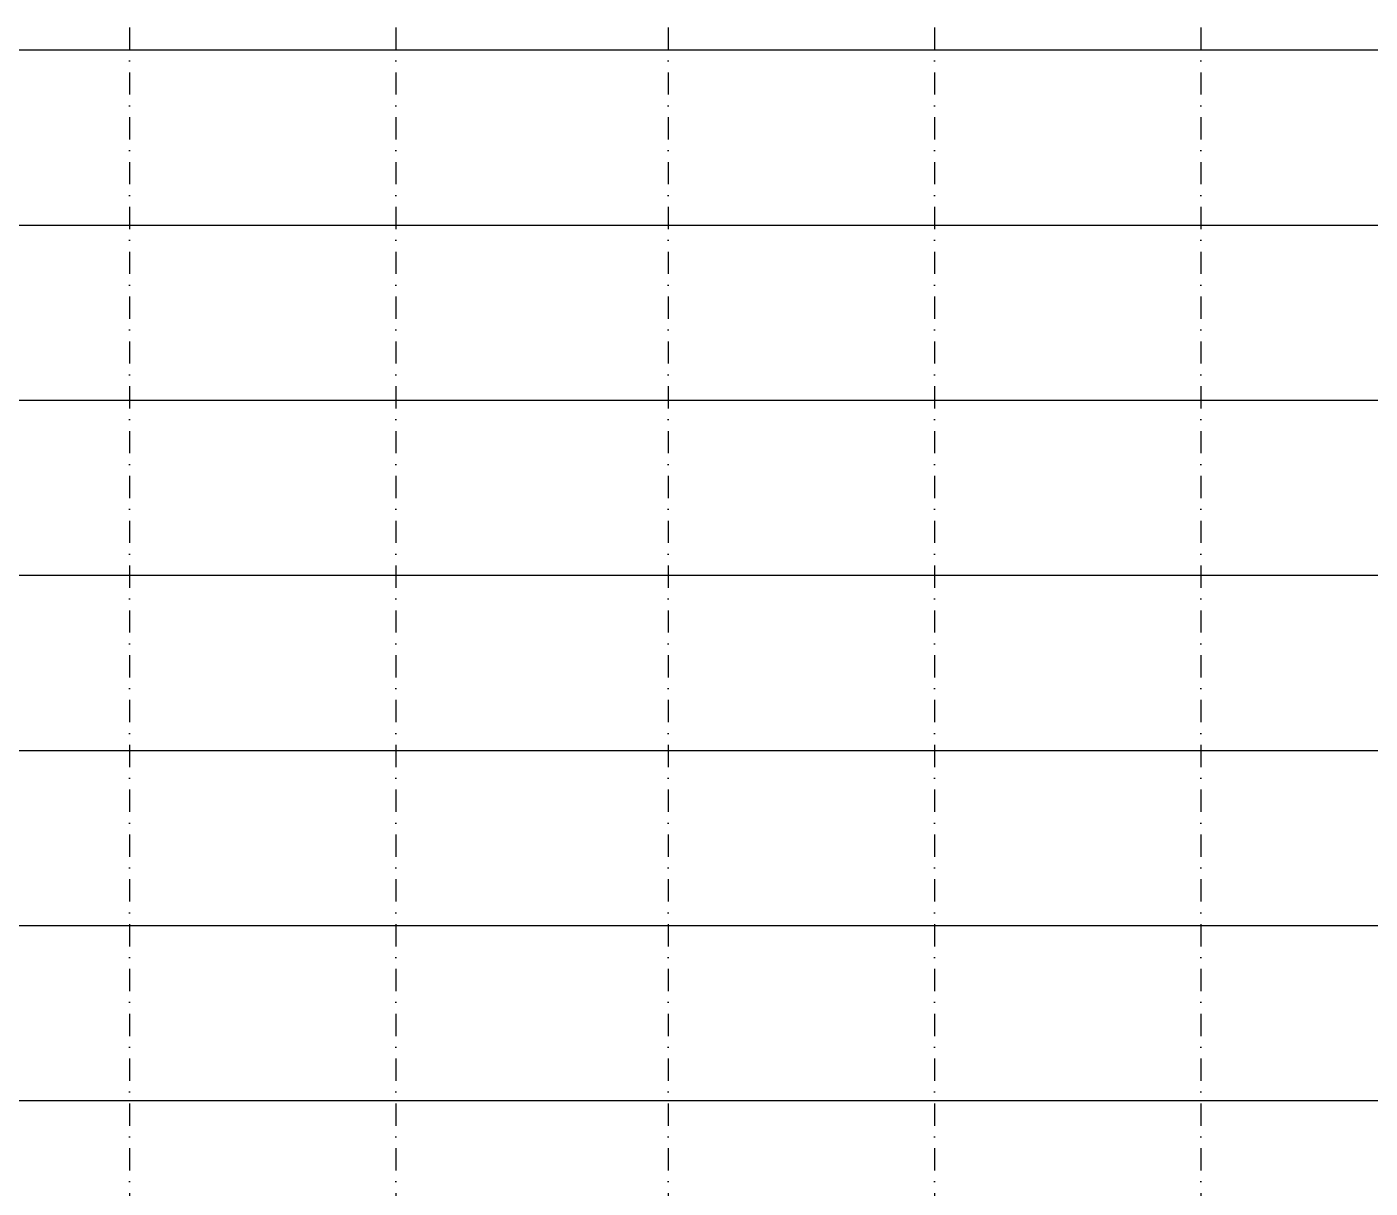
# Model space of a CAD drawing. Header units: metres. Extents: x -121 to 9872, y 3505 to 10721.
# Drawn here: x 325.5 to 708.9, y 9375 to 9706.6 of the extents above; entities that cross this region are included whole.
import ezdxf

# ---------------------------------------------------------------- set-up
doc = ezdxf.new("R2010")
doc.units = ezdxf.units.M
doc.linetypes.add('DASHDOT', pattern=[25.4, 12.7, -6.35, 0, -6.35])
doc.layers.add('Grade', color=9, linetype='Continuous')
doc.layers.add('Ind.Rot', color=8, linetype='DASHDOT')

msp = doc.modelspace()

# ---------------------------------------------------------------- linework, layer by layer
at = {"layer": 'Grade'}
for points in [[(0, 9700), (9859.453, 9700)], [(0, 9650), (9859.453, 9650)], [(0, 9600), (9859.453, 9600)], [(0, 9550), (9859.453, 9550)], [(0, 9500), (9859.453, 9500)], [(0, 9450), (9859.453, 9450)], [(0, 9400), (9859.453, 9400)]]:
    msp.add_lwpolyline(points, dxfattribs=at)
at = {"layer": 'Ind.Rot', "linetype": 'DASHDOT', "ltscale": 0.5}
for points in [[(354.781, 10500), (354.781, 8300)], [(430.781, 10500), (430.781, 8300)], [(508.535, 10500), (508.535, 8300)], [(584.535, 10500), (584.535, 8300)], [(660.535, 10500), (660.535, 8300)]]:
    msp.add_lwpolyline(points, dxfattribs=at)

doc.saveas('drawing.dxf')
